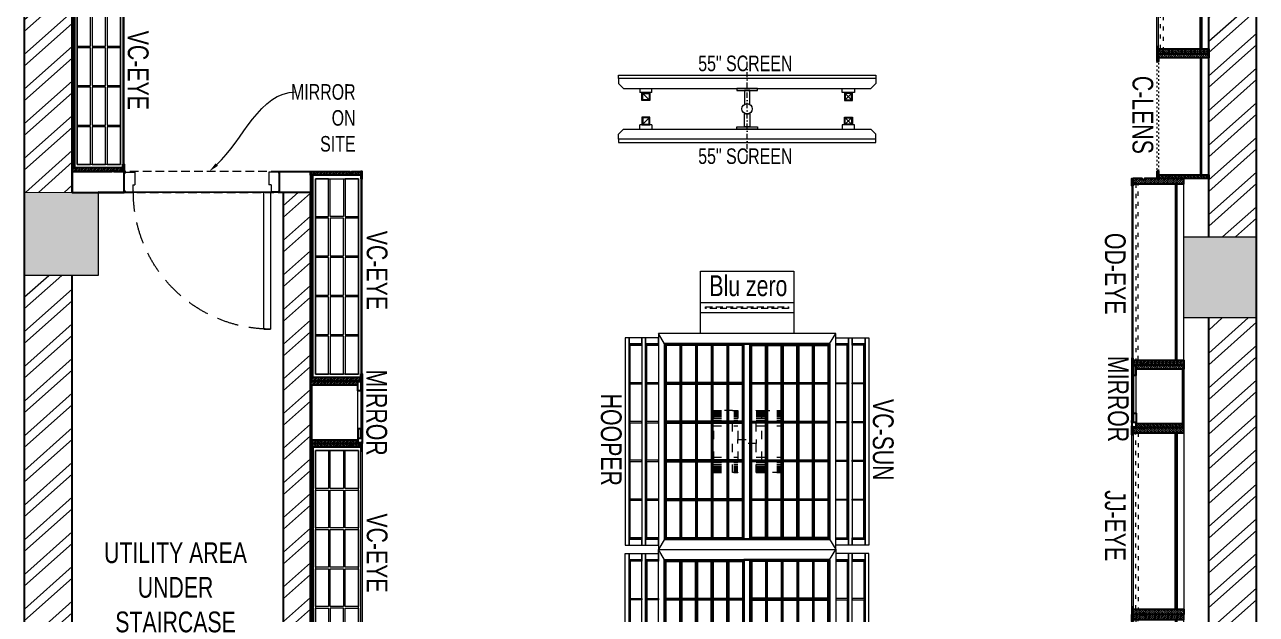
# Model space of a CAD drawing. Header units: feet. Extents: x 4257294 to 4264987, y -5465503 to -5449918.
# Drawn here: x 4258154 to 4264094, y -5460907 to -5458066 of the extents above; entities that cross this region are included whole.
import ezdxf
from ezdxf import colors
from ezdxf.entities.mleader import LeaderData, LeaderLine
from ezdxf.math import Vec2, Vec3

# ---------------------------------------------------------------- set-up
doc = ezdxf.new("R2010")
doc.units = ezdxf.units.FT
doc.header["$LTSCALE"] = 33
doc.header["$MEASUREMENT"] = 0
for name, pattern in [('a_p6_plan_L18$0$HIDDEN', [0.375, 0.25, -0.125]), ('ACAD_ISO03W100', [30, 12, -18]), ('D10_DASHED', [0.75, 0.5, -0.25]), ('DASHDOT2', [0.5, 0.25, -0.125, 0, -0.125]), ('HIDDEN2', [4.7625, 3.175, -1.5875])]:
    doc.linetypes.add(name, pattern=pattern)
for name, color, linetype, lineweight in [('A-COL', 243, 'Continuous', 9), ('column hatch', 5, 'Continuous', 0), ('Door', 2, 'Continuous', 13), ('HIDDEN LINE', 177, 'Continuous', 0), ('LENS-DIM', 252, 'Continuous', 5), ('LENS-DOOR', 34, 'Continuous', 20), ('LENS-FURNITURE', 13, 'Continuous', 9), ('LENS-PARTITION', 21, 'Continuous', 25), ('LENS-TEXT', 31, 'Continuous', 5), ('LENS_CURTAIN', 5, 'a_p6_plan_L18$0$HIDDEN', 9), ('LENS_TEXT', 31, 'Continuous', 5), ('LK-EQPMT', 3, 'Continuous', 18), ('LK-FF&E FLOOR', 1, 'Continuous', 9), ('LK-FF&E WALL', 1, 'Continuous', 9), ('LK-IT', 3, 'Continuous', 18), ('LN-ELEVATION-1', 81, 'Continuous', 25), ('LN-ELEVATION-2', 103, 'Continuous', 20), ('LN-ELEVATION-3', 125, 'Continuous', 18), ('LN-ELEVATION-4', 145, 'Continuous', 13), ('LN-ELEVATION-5', 167, 'Continuous', 5), ('LN-HATCH', 251, 'Continuous', 0), ('PLANO-TXT', 252, 'Continuous', 5)]:
    doc.layers.add(name, color=color, linetype=linetype, lineweight=lineweight)
doc.layers.add('A-WALL', color=1, linetype='Continuous')
doc.styles.add('LK TXT', font='GILC____.TTF', dxfattribs={"height": 100})
doc.styles.get("Standard").update_dxf_attribs({"font": 'GILC____.TTF'})
pattern_1 = [(45, (7858558.917, 3503823.203), (-4.4901280605, 4.4901280605), [])]
pattern_2 = [(45, (3990327.2935, 1709214.6916), (-4.4901280605, 4.4901280605), [])]
pattern_3 = [(225, (-10889854.33, 5277385.66), (88.2999593, -88.2999593), []), (225, (-10889913.2, 5277385.66), (88.2999593, -88.2999593), [])]
pattern_4 = [(45, (4208834.247, 1706614.74), (-4.4901280605, 4.4901280605), [])]
pattern_5 = [(45, (4209134.247, 1706614.74), (-4.4901280605, 4.4901280605), [])]

# ---------------------------------------------------------------- blocks, each defined once
blk = doc.blocks.new('BLUE ZERO')
at = {"layer": 'LENS-FURNITURE', "ltscale": 0.5}
for points in [[(86206.7, 120883.4), (86206.7, 120433.4), (85906.7, 120433.4), (85906.7, 120883.4)], [(86106.7, 120883.4), (86106.7, 120433.4), (86056.7, 120433.4), (86056.7, 120883.4)]]:
    blk.add_lwpolyline(points, close=True, dxfattribs=at)
at = {"layer": 'LENS-FURNITURE', "linetype": 'D10_DASHED', "ltscale": 2}
blk.add_lwpolyline([(86085.7, 120858.4), (86085.7, 120458.4), (86077.7, 120458.4), (86077.7, 120858.4)], close=True, dxfattribs=at)
blk = doc.blocks.new('VC HD 1010')
at = {"layer": 'LN-HATCH', "ltscale": 0.5}
h = blk.add_hatch(dxfattribs=at)
h.set_pattern_fill('ANSI31', color=256, scale=2)
h.set_pattern_definition([(45, (3761554.586, 1795022.936), (-4.490128061, 4.490128061), [])])
h.paths.add_polyline_path([(-505.2, 24), (-505.2, -166), (-499.2, -166), (-499.2, -176), (-505.2, -176), (-505.2, -220), (-487.2, -220), (-487.2, 24)])
h = blk.add_hatch(dxfattribs=at)
h.set_pattern_fill('ANSI31', color=256, scale=2)
h.set_pattern_definition(pattern_1)
h.paths.add_polyline_path([(504.8, 24), (504.8, -166), (498.8, -166), (498.8, -176), (504.8, -176), (504.8, -220), (486.8, -220), (486.8, 24)])
h = blk.add_hatch(dxfattribs=at)
h.set_pattern_fill('ANSI31', color=256, scale=2)
h.set_pattern_definition([(45, (7858741.917, 3503823.203), (-4.4901280605, 4.4901280605), [])])
h.paths.add_polyline_path([(-470.2, -220), (-470.2, -226), (-505.2, -226), (-505.2, -220)])
h = blk.add_hatch(dxfattribs=at)
h.set_pattern_fill('ANSI31', color=256, scale=2)
h.set_pattern_definition(pattern_1)
h.paths.add_polyline_path([(476.8, -220), (476.8, -226), (511.8, -226), (511.8, -220)])
at = {"layer": 'LN-ELEVATION-1', "ltscale": 0.5}
for points in [[(-505.2, 24), (-505.2, -166), (-499.2, -166), (-499.2, -176), (-505.2, -176), (-505.2, -220), (-487.2, -220), (-487.2, 24)], [(486.8, 12), (-487.2, 12), (-487.2, 18), (486.8, 18)], [(504.8, 24), (504.8, -166), (498.8, -166), (498.8, -176), (504.8, -176), (504.8, -220), (486.8, -220), (486.8, 24)], [(-470.2, -220), (-470.2, -226), (-505.2, -226), (-505.2, -220)], [(469.8, -220), (469.8, -226), (504.8, -226), (504.8, -220)]]:
    blk.add_lwpolyline(points, close=True, dxfattribs=at)
at = {"layer": 'LN-ELEVATION-2', "ltscale": 0.5}
blk.add_lwpolyline([(470.2, 0), (-470.2, 0), (-470.2, -208), (470.2, -208)], close=True, dxfattribs=at)
at = {"layer": 'LN-ELEVATION-3', "ltscale": 0.5}
for p, q in [((-487.2, 24), (486.8, 24)), ((-470.2, -220), (469.8, -220)), ((469.8, -226), (-470.2, -226))]:
    blk.add_line(p, q, dxfattribs=at)
for points in [[(-470.2, 0), (-288.5, 0), (-288.5, -64), (-470.2, -64)], [(-280.5, 0), (-98.8, 0), (-98.8, -64), (-280.5, -64)], [(-90.8, 0), (90.8, 0), (90.8, -64), (-90.8, -64)], [(98.8, 0), (280.5, 0), (280.5, -64), (98.8, -64)], [(288.5, 0), (470.2, 0), (470.2, -64), (288.5, -64)], [(-470.2, -136), (-288.5, -136), (-288.5, -72), (-470.2, -72)], [(-280.5, -72), (-98.8, -72), (-98.8, -136), (-280.5, -136)], [(-90.8, -72), (90.8, -72), (90.8, -136), (-90.8, -136)], [(98.8, -72), (280.5, -72), (280.5, -136), (98.8, -136)], [(288.5, -72), (470.2, -72), (470.2, -136), (288.5, -136)], [(-470.2, -144), (-288.5, -144), (-288.5, -208), (-470.2, -208)], [(-280.5, -144), (-98.8, -144), (-98.8, -208), (-280.5, -208)], [(-90.8, -144), (90.8, -144), (90.8, -208), (-90.8, -208)], [(98.8, -144), (280.5, -144), (280.5, -208), (98.8, -208)], [(288.5, -144), (470.2, -144), (470.2, -208), (288.5, -208)]]:
    blk.add_lwpolyline(points, close=True, dxfattribs=at)
blk = doc.blocks.new('MIRROR')
at = {"layer": 'LN-HATCH', "ltscale": 0.5}
h = blk.add_hatch(dxfattribs=at)
h.set_pattern_fill('ANSI31', color=256, scale=2)
h.set_pattern_definition([(45, (4060433.7416, 1708720.787), (-4.4901280605, 4.4901280605), [])])
h.paths.add_polyline_path([(212.9, 101.3), (230.9, 101.3), (230.9, -127.7), (212.9, -127.7)])
h.paths.add_polyline_path([(230.9, 95.3), (494.9, 95.3), (494.9, 101.3), (230.9, 101.3)])
h.paths.add_polyline_path([(512.9, 101.3), (494.9, 101.3), (494.9, -127.7), (512.9, -127.7)])
at = {"layer": 'Defpoints'}
blk.add_lwpolyline([(512.9, 101.3), (212.9, 101.3), (212.9, -148.7), (512.9, -148.7)], close=True, dxfattribs=at)
at = {"layer": 'LN-ELEVATION-1'}
for points in [[(212.9, 101.3), (230.9, 101.3), (230.9, -127.7), (212.9, -127.7)], [(230.9, 95.3), (494.9, 95.3), (494.9, 101.3), (230.9, 101.3)], [(512.9, 101.3), (494.9, 101.3), (494.9, -127.7), (512.9, -127.7)], [(259.9, -141.7), (259.9, -127.7), (214.9, -127.7), (214.9, -148.7), (223.9, -148.7), (223.9, -147.2), (216.4, -147.2), (216.4, -141.7)], [(442.9, -141.7), (442.9, -127.7), (487.9, -127.7), (487.9, -148.7), (478.9, -148.7), (478.9, -147.2), (486.4, -147.2), (486.4, -141.7)], [(504.9, -148.7), (504.9, -147.2), (509.4, -147.2), (509.4, -129.2), (487.9, -129.2), (487.9, -127.7), (510.9, -127.7), (510.9, -148.7)]]:
    blk.add_lwpolyline(points, close=True, dxfattribs=at)
at = {"layer": 'LN-ELEVATION-2', "color": 4, "lineweight": 0}
blk.add_lwpolyline([(216.4, -141.7), (486.4, -141.7), (486.4, -147.2), (216.4, -147.2)], close=True, dxfattribs=at)
at = {"layer": 'LN-ELEVATION-2'}
blk.add_lwpolyline([(259.9, -141.7), (442.9, -141.7), (442.9, -127.7), (259.9, -127.7)], close=True, dxfattribs=at)
at = {"layer": 'LN-ELEVATION-4', "ltscale": 0.5}
blk.add_line((478.9, -148.7), (223.9, -148.7), dxfattribs=at)
blk = doc.blocks.new('CLENS 600')
at = {"layer": 'LN-HATCH', "ltscale": 0.5}
h = blk.add_hatch(dxfattribs=at)
h.set_pattern_fill('ANSI31', color=256, scale=2)
h.set_pattern_definition(pattern_2)
h.paths.add_polyline_path([(-600, 0), (-582, 0), (-582, -240), (-600, -240)])
h = blk.add_hatch(dxfattribs=at)
h.set_pattern_fill('ANSI31', color=256, scale=2)
h.set_pattern_definition([(45, (3975657.573, 1709214.6916), (-4.490128061, 4.490128061), [])])
h.paths.add_polyline_path([(-18, 0), (0, 0), (0, -240), (-18, -240)])
h = blk.add_hatch(dxfattribs=at)
h.set_pattern_fill('ANSI31', color=256, scale=2)
h.set_pattern_definition([(45, (3990252.2935, 1709214.6916), (-4.4901280605, 4.4901280605), [])])
h.paths.add_polyline_path([(-582, -40), (-18, -40), (-18, -34), (-582, -34)])
h = blk.add_hatch(dxfattribs=at)
h.set_pattern_fill('ANSI31', color=256, scale=2)
h.set_pattern_definition(pattern_2)
h.paths.add_polyline_path([(-600, -250), (-565, -250), (-565, -240), (-600, -240)])
h = blk.add_hatch(dxfattribs=at)
h.set_pattern_fill('ANSI31', color=256, scale=2)
h.set_pattern_definition([(45, (3990177.2935, 1709214.6916), (-4.4901280605, 4.4901280605), [])])
h.paths.add_polyline_path([(-35, -250), (0, -250), (0, -240), (-35, -240)])
at = {"layer": 'HIDDEN LINE', "linetype": 'ACAD_ISO03W100', "ltscale": 0.02}
for p, q in [((-35, -240), (-565, -240)), ((-565, -250), (-35, -250))]:
    blk.add_line(p, q, dxfattribs=at)
at = {"layer": 'LN-ELEVATION-1', "ltscale": 0.5}
for points in [[(-600, 0), (-582, 0), (-582, -240), (-600, -240)], [(-18, 0), (0, 0), (0, -240), (-18, -240)], [(-582, -40), (-18, -40), (-18, -34), (-582, -34)], [(-600, -250), (-565, -250), (-565, -240), (-600, -240)], [(-35, -250), (0, -250), (0, -240), (-35, -240)]]:
    blk.add_lwpolyline(points, close=True, dxfattribs=at)
at = {"layer": 'LN-ELEVATION-4'}
blk.add_line((-18, 0), (-582, 0), dxfattribs=at)
blk = doc.blocks.new('*U40')
at = {"layer": 'LENS-DOOR'}
for p, q in [((548121.7, 1779235.3), (548121.7, 1778573.8)), ((548121.7, 1779235.3), (548153, 1779235.3)), ((548153, 1778573.8), (548153, 1779235.3)), ((547447.3, 1778568.6), (547452.5, 1778568.6)), ((547447.3, 1778484.1), (547447.3, 1778568.6)), ((547452.5, 1778573.8), (547488.9, 1778573.8)), ((547452.5, 1778568.6), (547452.5, 1778573.8)), ((547488.9, 1778539.9), (547488.9, 1778573.8)), ((547488.9, 1778539.9), (547499.3, 1778539.9)), ((547499.3, 1778478.9), (547499.3, 1778539.9)), ((548121.7, 1778573.8), (548153, 1778573.8)), ((548145.2, 1778478.9), (548145.2, 1778539.9)), ((548155.6, 1778539.9), (548145.2, 1778539.9)), ((548192.1, 1778573.8), (548155.6, 1778573.8)), ((548155.6, 1778539.9), (548155.6, 1778573.8)), ((548192.1, 1778568.6), (548192.1, 1778573.8)), ((548197.3, 1778568.6), (548192.1, 1778568.6)), ((548197.3, 1778484.1), (548197.3, 1778568.6)), ((547447.3, 1778484.1), (547452.5, 1778484.1)), ((547452.5, 1778478.9), (547452.5, 1778484.1)), ((547452.5, 1778478.9), (547499.3, 1778478.9)), ((548192.1, 1778478.9), (548145.2, 1778478.9)), ((548192.1, 1778478.9), (548192.1, 1778484.1)), ((548197.3, 1778484.1), (548192.1, 1778484.1))]:
    blk.add_line(p, q, dxfattribs=at)
at = {"layer": 'LENS-DOOR', "color": 7, "linetype": 'HIDDEN2'}
blk.add_ellipse((548153, 1778573.8), major_axis=(-661.5, 0), ratio=1, start_param=-1.570791, end_param=0.051209, dxfattribs=at)
blk = doc.blocks.new('A$C6d6d0015')
at = {"layer": 'column hatch'}
h = blk.add_hatch(color=8, dxfattribs=at)
h.dxf.hatch_style = 1
h.paths.add_polyline_path([(-2030.8, 2065.4), (-2415.7, 2065.4), (-2391.2, 1650.4), (-2030.8, 1650.4)])
h.paths.add_polyline_path([(3522.7, 2280.5), (3173.3, 2259.9), (3196.8, 1860.6), (3546.2, 1881.2)])
h.paths.add_polyline_path([(3335.5, 5458.2), (2888.5, 5413.3), (2888.5, 5062.2), (3358.9, 5062.2)])
h.paths.add_polyline_path([(-1734.5, -3463.3), (-2088.8, -3484.2), (-2065.3, -3883.5), (-1710.9, -3862.6)])
h.paths.add_polyline_path([(3854.3, -3349.7), (3504.9, -3370.3), (3527.8, -3759.6), (3877.2, -3739.1)])
h.paths.add_polyline_path([(4102.4, -7562.4), (3753, -7583), (3772.4, -7912.4), (4121.8, -7891.9)])
h.paths.add_polyline_path([(4210.1, -9392.8), (3829.8, -9392.8), (3829.8, -9722.8), (4229.6, -9722.8)])
h.paths.add_polyline_path([(-210.2, -9392.8), (-490.5, -9392.8), (-471, -9722.8), (-210.2, -9722.8)])
at = {"layer": 'LN-HATCH'}
h = blk.add_hatch(dxfattribs=at)
h.set_pattern_fill('ANSI32', color=256, scale=333, angle=180)
h.set_pattern_definition(pattern_3)
h.paths.add_polyline_path([(-1835.7, -3870), (-2065.3, -3883.5), (-1721.4, -9722.8), (-1491, -9722.8)])
h.paths.add_polyline_path([(-2160.8, 1650.4), (-2391.2, 1650.4), (-2088.8, -3484.2), (-1859.2, -3470.7)])
h.paths.add_polyline_path([(-2283.8, 4662.4), (2888.5, 5182.2), (2888.5, 5413.3), (-2580.5, 4863.8), (-2415.7, 2065.4), (-2130.8, 2065.4)])
h.paths.add_polyline_path([(3358.9, 5062.2), (3128.5, 5062.2), (3293.1, 2267), (3522.7, 2280.5)])
h.paths.add_polyline_path([(3546.2, 1881.2), (3316.6, 1867.7), (3624.7, -3363.2), (3854.3, -3349.7)])
h.paths.add_polyline_path([(3877.2, -3739.1), (3647.6, -3752.6), (3872.8, -7576), (4102.4, -7562.4)])
h.paths.add_polyline_path([(4121.8, -7891.9), (3892.2, -7905.4), (3979.8, -9392.8), (4210.1, -9392.8)])
h = blk.add_hatch(dxfattribs=at)
h.set_pattern_fill('ANSI32', color=256, scale=333, angle=180)
h.set_pattern_definition(pattern_3)
h.paths.add_polyline_path([(-713, -3403.2), (-842.8, -3410.8), (-490.5, -9392.8), (-360.2, -9392.8)])
at = {"layer": 'A-COL'}
for p, q in [((3504.9, -3370.3), (3854.3, -3349.7)), ((3527.8, -3759.6), (3504.9, -3370.3)), ((-2088.8, -3484.2), (-1734.5, -3463.3)), ((-1734.5, -3463.3), (-1710.9, -3862.6)), ((3877.2, -3739.1), (3527.8, -3759.6)), ((-1710.9, -3862.6), (-2065.3, -3883.5))]:
    blk.add_line(p, q, dxfattribs=at)
at = {"layer": 'A-WALL'}
for p, q in [((4229.6, -9722.8), (3335.5, 5458.2)), ((-1721.4, -9722.8), (-2580.5, 4863.8)), ((3624.7, -3363.2), (3316.6, 1867.7)), ((-1859.2, -3470.7), (-2160.8, 1650.4)), ((-713, -3403.2), (-1734.5, -3463.3)), ((-471, -9722.8), (-842.8, -3410.8)), ((-360.2, -9392.8), (-713, -3403.2)), ((3872.8, -7576), (3647.6, -3752.6)), ((-1491, -9722.8), (-1835.7, -3870))]:
    blk.add_line(p, q, dxfattribs=at)
blk = doc.blocks.new('JJ SH 900')
at = {"layer": 'LN-HATCH', "ltscale": 0.5}
h = blk.add_hatch(dxfattribs=at)
h.set_pattern_fill('ANSI31', color=256, scale=50)
h.paths.add_polyline_path([(-911.8, 0), (-911.8, -190), (-905.8, -190), (-905.8, -200), (-911.8, -200), (-911.8, -244), (-886.8, -244), (-886.8, 0)])
h = blk.add_hatch(dxfattribs=at)
h.set_pattern_fill('ANSI31', color=256, scale=2)
h.set_pattern_definition(pattern_4)
h.paths.add_polyline_path([(-11.8, 0), (-11.8, -190), (-17.8, -190), (-17.8, -200), (-11.8, -200), (-11.8, -244), (-36.8, -244), (-36.8, 0)])
h = blk.add_hatch(dxfattribs=at)
h.set_pattern_fill('ANSI31', color=256, scale=2)
h.set_pattern_definition(pattern_5)
h.paths.add_polyline_path([(-36.8, -40), (-886.8, -40), (-886.8, -34), (-36.8, -34)])
h = blk.add_hatch(dxfattribs=at)
h.set_pattern_fill('ANSI31', color=256, scale=2)
h.set_pattern_definition(pattern_5)
h.paths.add_polyline_path([(-876.8, -244), (-876.8, -250), (-911.8, -250), (-911.8, -244)])
h = blk.add_hatch(dxfattribs=at)
h.set_pattern_fill('ANSI31', color=256, scale=2)
h.set_pattern_definition(pattern_4)
h.paths.add_polyline_path([(-46.8, -244), (-46.8, -250), (-11.8, -250), (-11.8, -244)])
at = {"layer": 'LN-ELEVATION-1', "ltscale": 0.5}
for points in [[(-911.8, 0), (-911.8, -190), (-905.8, -190), (-905.8, -200), (-911.8, -200), (-911.8, -244), (-886.8, -244), (-886.8, 0)], [(-11.8, 0), (-11.8, -190), (-17.8, -190), (-17.8, -200), (-11.8, -200), (-11.8, -244), (-36.8, -244), (-36.8, 0)], [(-36.8, -40), (-886.8, -40), (-886.8, -34), (-36.8, -34)], [(-876.8, -244), (-876.8, -250), (-911.8, -250), (-911.8, -244)], [(-46.8, -244), (-46.8, -250), (-11.8, -250), (-11.8, -244)]]:
    blk.add_lwpolyline(points, close=True, dxfattribs=at)
at = {"layer": 'LN-ELEVATION-3', "ltscale": 0.5}
for p, q in [((-886.8, 0), (-36.8, 0)), ((-876.8, -244), (-46.8, -244)), ((-46.8, -250), (-876.8, -250))]:
    blk.add_line(p, q, dxfattribs=at)
at = {"layer": 'LN-ELEVATION-4', "linetype": 'ACAD_ISO03W100', "ltscale": 0.05}
blk.add_lwpolyline([(-886.8, -220), (-36.8, -220), (-36.8, -232), (-886.8, -232)], close=True, dxfattribs=at)
blk = doc.blocks.new('ffgd')
at = {"layer": 'LN-ELEVATION-4', "linetype": 'ACAD_ISO03W100', "ltscale": 0.1}
blk.add_lwpolyline([(0, 47.3), (0, -41.5), (-20, -41.5), (-20, 47.3)], close=True, dxfattribs=at)
at = {"layer": 'LN-ELEVATION-5', "linetype": 'ACAD_ISO03W100', "ltscale": 0.1}
for p, q in [((-159.9, 165.7), (-159.9, 47.3)), ((-159.7, 165.7), (-159.7, 47.3)), ((-159.4, 165.7), (-159.4, 47.3)), ((-159, 165.7), (-159, 47.3)), ((-158.5, 165.7), (-158.5, 47.3)), ((-157.9, 165.7), (-157.9, 47.3)), ((-157.1, 165.7), (-157.1, 47.3)), ((-156.1, 165.7), (-156.1, 47.3)), ((-154.1, 165.7), (-154.1, 47.3)), ((-151.1, 165.7), (-151.1, 47.3)), ((-146.1, 165.7), (-146.1, 47.3)), ((-141.1, 165.7), (-141.1, 47.3)), ((-135.1, 165.7), (-135.1, 47.3)), ((-128.1, 165.7), (-128.1, 47.3)), ((-120.1, 165.7), (-120.1, 47.3)), ((-111.1, 165.7), (-111.1, 47.3)), ((-102.1, 165.7), (-102.1, 47.3)), ((-85, 165.7), (-85, 47.3)), ((65, 165.7), (65, 47.3)), ((82.1, 165.7), (82.1, 47.3)), ((91.1, 165.7), (91.1, 47.3)), ((100.1, 165.7), (100.1, 47.3)), ((108.1, 165.7), (108.1, 47.3)), ((115.1, 165.7), (115.1, 47.3)), ((121.1, 165.7), (121.1, 47.3)), ((126.1, 165.7), (126.1, 47.3)), ((131.1, 165.7), (131.1, 47.3)), ((134.1, 165.7), (134.1, 47.3)), ((136.1, 165.7), (136.1, 47.3)), ((137.1, 165.7), (137.1, 47.3)), ((137.9, 165.7), (137.9, 47.3)), ((138.5, 165.7), (138.5, 47.3)), ((139, 165.7), (139, 47.3)), ((139.4, 165.7), (139.4, 47.3)), ((139.7, 165.7), (139.7, 47.3)), ((139.9, 165.7), (139.9, 47.3)), ((-159.9, -41.5), (-159.9, -159.9)), ((-159.7, -41.5), (-159.7, -159.9)), ((-159.4, -41.5), (-159.4, -159.9)), ((-159, -41.5), (-159, -159.9)), ((-158.5, -41.5), (-158.5, -159.9)), ((-157.9, -41.5), (-157.9, -159.9)), ((-157.1, -41.5), (-157.1, -159.9)), ((-156.1, -41.5), (-156.1, -159.9)), ((-154.1, -41.5), (-154.1, -159.9)), ((-151.1, -41.5), (-151.1, -159.9)), ((-146.1, -41.5), (-146.1, -159.9)), ((-141.1, -41.5), (-141.1, -159.9)), ((-135.1, -41.5), (-135.1, -159.9)), ((-128.1, -41.5), (-128.1, -159.9)), ((-120.1, -41.5), (-120.1, -159.9)), ((-111.1, -41.5), (-111.1, -159.9)), ((-102.1, -41.5), (-102.1, -159.9)), ((-85, -41.5), (-85, -159.9)), ((65, -41.5), (65, -159.9)), ((82.1, -41.5), (82.1, -159.9)), ((91.1, -41.5), (91.1, -159.9)), ((100.1, -41.5), (100.1, -159.9)), ((108.1, -41.5), (108.1, -159.9)), ((115.1, -41.5), (115.1, -159.9)), ((121.1, -41.5), (121.1, -159.9)), ((126.1, -41.5), (126.1, -159.9)), ((131.1, -41.5), (131.1, -159.9)), ((134.1, -41.5), (134.1, -159.9)), ((136.1, -41.5), (136.1, -159.9)), ((137.1, -41.5), (137.1, -159.9)), ((137.9, -41.5), (137.9, -159.9)), ((138.5, -41.5), (138.5, -159.9)), ((139, -41.5), (139, -159.9)), ((139.4, -41.5), (139.4, -159.9)), ((139.7, -41.5), (139.7, -159.9)), ((139.9, -41.5), (139.9, -159.9))]:
    blk.add_line(p, q, dxfattribs=at)
for points in [[(140, 73), (140, 165.7), (-160, 165.7), (-160, 73)], [(140, -67.1), (140, -159.9), (-160, -159.9), (-160, -67.1)]]:
    blk.add_lwpolyline(points, dxfattribs=at)
for points in [[(140, 73), (140, 47.3), (-160, 47.3), (-160, 73)], [(140, -41.5), (140, -67.1), (-160, -67.1), (-160, -41.5)]]:
    blk.add_lwpolyline(points, close=True, dxfattribs=at)
blk = doc.blocks.new('EURO 1040 x 1175')
at = {"layer": 'LN-ELEVATION-1'}
for points in [[(-470, -327.4), (470, -327.4), (470, 467.6), (-470, 467.6)], [(-470, 85.1), (470, 85.1), (470, 467.6), (-470, 467.6)], [(-283.2, 85.1), (-277.2, 85.1), (-277.2, 467.6), (-283.2, 467.6)], [(-96.4, 85.1), (-90.4, 85.1), (-90.4, 467.6), (-96.4, 467.6)], [(90.4, 85.1), (96.4, 85.1), (96.4, 467.6), (90.4, 467.6)], [(277.2, 85.1), (283.2, 85.1), (283.2, 467.6), (277.2, 467.6)], [(-470, 386.6), (-283.2, 386.6), (-283.2, 392.6), (-470, 392.6)], [(-277.2, 386.6), (-96.4, 386.6), (-96.4, 392.6), (-277.2, 392.6)], [(-90.4, 386.6), (90.4, 386.6), (90.4, 392.6), (-90.4, 392.6)], [(96.4, 386.6), (277.2, 386.6), (277.2, 392.6), (96.4, 392.6)], [(283.2, 386.6), (470, 386.6), (470, 392.6), (283.2, 392.6)], [(-470, 311.2), (-283.2, 311.2), (-283.2, 317.2), (-470, 317.2)], [(-277.2, 311.2), (-96.4, 311.2), (-96.4, 317.2), (-277.2, 317.2)], [(-90.4, 311.2), (90.4, 311.2), (90.4, 317.2), (-90.4, 317.2)], [(96.4, 311.2), (277.2, 311.2), (277.2, 317.2), (96.4, 317.2)], [(283.2, 311.2), (470, 311.2), (470, 317.2), (283.2, 317.2)], [(-470, 235.8), (-283.2, 235.8), (-283.2, 241.8), (-470, 241.8)], [(-277.2, 235.8), (-96.4, 235.8), (-96.4, 241.8), (-277.2, 241.8)], [(-90.4, 235.8), (90.4, 235.8), (90.4, 241.8), (-90.4, 241.8)], [(96.4, 235.8), (277.2, 235.8), (277.2, 241.8), (96.4, 241.8)], [(283.2, 235.8), (470, 235.8), (470, 241.8), (283.2, 241.8)], [(-470, 160.4), (-283.2, 160.4), (-283.2, 166.4), (-470, 166.4)], [(-277.2, 160.4), (-96.4, 160.4), (-96.4, 166.4), (-277.2, 166.4)], [(-90.4, 160.4), (90.4, 160.4), (90.4, 166.4), (-90.4, 166.4)], [(96.4, 160.4), (277.2, 160.4), (277.2, 166.4), (96.4, 166.4)], [(283.2, 160.4), (470, 160.4), (470, 166.4), (283.2, 166.4)], [(-470, 85.1), (470, 85.1), (470, 55.1), (-470, 55.1)], [(-470, 55.1), (470, 55.1), (470, -327.4), (-470, -327.4)], [(-283.2, 55.1), (-277.2, 55.1), (-277.2, -327.4), (-283.2, -327.4)], [(-96.4, 55.1), (-90.4, 55.1), (-90.4, -327.4), (-96.4, -327.4)], [(90.4, 55.1), (96.4, 55.1), (96.4, -327.4), (90.4, -327.4)], [(277.2, 55.1), (283.2, 55.1), (283.2, -327.4), (277.2, -327.4)], [(-470, -20.3), (-283.2, -20.3), (-283.2, -26.3), (-470, -26.3)], [(-277.2, -20.3), (-96.4, -20.3), (-96.4, -26.3), (-277.2, -26.3)], [(-90.4, -20.3), (90.4, -20.3), (90.4, -26.3), (-90.4, -26.3)], [(96.4, -20.3), (277.2, -20.3), (277.2, -26.3), (96.4, -26.3)], [(283.2, -20.3), (470, -20.3), (470, -26.3), (283.2, -26.3)], [(-470, -95.7), (-283.2, -95.7), (-283.2, -101.7), (-470, -101.7)], [(-277.2, -95.7), (-96.4, -95.7), (-96.4, -101.7), (-277.2, -101.7)], [(-90.4, -95.7), (90.4, -95.7), (90.4, -101.7), (-90.4, -101.7)], [(96.4, -95.7), (277.2, -95.7), (277.2, -101.7), (96.4, -101.7)], [(283.2, -95.7), (470, -95.7), (470, -101.7), (283.2, -101.7)], [(-470, -171.1), (-283.2, -171.1), (-283.2, -177.1), (-470, -177.1)], [(-277.2, -171.1), (-96.4, -171.1), (-96.4, -177.1), (-277.2, -177.1)], [(-90.4, -171.1), (90.4, -171.1), (90.4, -177.1), (-90.4, -177.1)], [(96.4, -171.1), (277.2, -171.1), (277.2, -177.1), (96.4, -177.1)], [(283.2, -171.1), (470, -171.1), (470, -177.1), (283.2, -177.1)], [(-470, -246.4), (-283.2, -246.4), (-283.2, -252.4), (-470, -252.4)], [(-277.2, -246.4), (-96.4, -246.4), (-96.4, -252.4), (-277.2, -252.4)], [(-90.4, -246.4), (90.4, -246.4), (90.4, -252.4), (-90.4, -252.4)], [(96.4, -246.4), (277.2, -246.4), (277.2, -252.4), (96.4, -252.4)], [(283.2, -246.4), (470, -246.4), (470, -252.4), (283.2, -252.4)]]:
    blk.add_lwpolyline(points, close=True, dxfattribs=at)
for points in [[(-283.2, 461.6), (-464, 461.6), (-464, 317.2)], [(-96.4, 461.6), (-277.2, 461.6)], [(90.4, 461.6), (-90.4, 461.6)], [(277.2, 461.6), (96.4, 461.6)], [(464, 317.2), (464, 461.6), (283.2, 461.6)], [(-464, 311.2), (-464, 241.8)], [(464, 241.8), (464, 311.2)], [(-464, 235.8), (-464, 166.4)], [(464, 166.4), (464, 235.8)], [(-464, 160.4), (-464, 91.1), (-283.2, 91.1)], [(283.2, 91.1), (464, 91.1), (464, 160.4)], [(-277.2, 91.1), (-96.4, 91.1)], [(-90.4, 91.1), (90.4, 91.1)], [(96.4, 91.1), (277.2, 91.1)], [(-464, -20.3), (-464, 49.1), (-283.2, 49.1)], [(-277.2, 49.1), (-96.4, 49.1)], [(-90.4, 49.1), (90.4, 49.1)], [(96.4, 49.1), (277.2, 49.1)], [(283.2, 49.1), (464, 49.1), (464, -20.3)], [(-464, -95.7), (-464, -26.3)], [(464, -26.3), (464, -95.7)], [(-464, -171.1), (-464, -101.7)], [(464, -101.7), (464, -171.1)], [(-283.2, -321.4), (-464, -321.4), (-464, -177.1)], [(464, -177.1), (464, -321.4), (283.2, -321.4)], [(-96.4, -321.4), (-277.2, -321.4)], [(90.4, -321.4), (-90.4, -321.4)], [(277.2, -321.4), (96.4, -321.4)]]:
    blk.add_lwpolyline(points, dxfattribs=at)
at = {"layer": 'LN-ELEVATION-2'}
blk.add_lwpolyline([(-520, -357.4), (520, -357.4), (520, 497.6), (-520, 497.6)], close=True, dxfattribs=at)
for points in [[(-470, 467.6), (-520, 497.6)], [(470, 467.6), (520, 497.6)], [(-470, -327.4), (-520, -357.4)], [(470, -327.4), (520, -357.4)]]:
    blk.add_lwpolyline(points, dxfattribs=at)
at = {"layer": 'LN-ELEVATION-3'}
for points in [[(-500, 559.6), (500, 559.6), (500, 577.6), (-500, 577.6)], [(-500, 497.6), (-470, 497.6), (-470, 559.6), (-500, 559.6)], [(470, 497.6), (500, 497.6), (500, 559.6), (470, 559.6)], [(-500, -357.4), (-470, -357.4), (-470, -419.4), (-500, -419.4)], [(470, -357.4), (500, -357.4), (500, -419.4), (470, -419.4)], [(-500, -419.4), (500, -419.4), (500, -437.4), (-500, -437.4)]]:
    blk.add_lwpolyline(points, close=True, dxfattribs=at)
at = {"layer": 'LN-ELEVATION-4'}
for points in [[(-500, 639.6), (500, 639.6), (500, 657.6), (-500, 657.6)], [(-500, 577.6), (-470, 577.6), (-470, 639.6), (-500, 639.6)], [(470, 577.6), (500, 577.6), (500, 639.6), (470, 639.6)], [(-470, 497.6), (-464, 497.6), (-464, 559.6), (-470, 559.6)], [(-464, 553.6), (-283.2, 553.6), (-283.2, 559.6), (-464, 559.6)], [(-283.2, 497.6), (-277.2, 497.6), (-277.2, 559.6), (-283.2, 559.6)], [(-277.2, 553.6), (-96.4, 553.6), (-96.4, 559.6), (-277.2, 559.6)], [(-96.4, 497.6), (-90.4, 497.6), (-90.4, 559.6), (-96.4, 559.6)], [(-90.4, 553.6), (90.4, 553.6), (90.4, 559.6), (-90.4, 559.6)], [(90.4, 497.6), (96.4, 497.6), (96.4, 559.6), (90.4, 559.6)], [(96.4, 553.6), (277.2, 553.6), (277.2, 559.6), (96.4, 559.6)], [(277.2, 497.6), (283.2, 497.6), (283.2, 559.6), (277.2, 559.6)], [(283.2, 553.6), (464, 553.6), (464, 559.6), (283.2, 559.6)], [(464, 497.6), (470, 497.6), (470, 559.6), (464, 559.6)], [(-470, -357.4), (-464, -357.4), (-464, -419.4), (-470, -419.4)], [(-464, -413.4), (-283.2, -413.4), (-283.2, -419.4), (-464, -419.4)], [(-283.2, -357.4), (-277.2, -357.4), (-277.2, -419.4), (-283.2, -419.4)], [(-277.2, -413.4), (-96.4, -413.4), (-96.4, -419.4), (-277.2, -419.4)], [(-96.4, -357.4), (-90.4, -357.4), (-90.4, -419.4), (-96.4, -419.4)], [(-90.4, -413.4), (90.4, -413.4), (90.4, -419.4), (-90.4, -419.4)], [(90.4, -357.4), (96.4, -357.4), (96.4, -419.4), (90.4, -419.4)], [(96.4, -413.4), (277.2, -413.4), (277.2, -419.4), (96.4, -419.4)], [(277.2, -357.4), (283.2, -357.4), (283.2, -419.4), (277.2, -419.4)], [(283.2, -413.4), (464, -413.4), (464, -419.4), (283.2, -419.4)], [(464, -357.4), (470, -357.4), (470, -419.4), (464, -419.4)], [(-500, -437.4), (-470, -437.4), (-470, -499.4), (-500, -499.4)], [(470, -437.4), (500, -437.4), (500, -499.4), (470, -499.4)], [(-500, -499.4), (500, -499.4), (500, -517.4), (-500, -517.4)]]:
    blk.add_lwpolyline(points, close=True, dxfattribs=at)
at = {"layer": 'LN-ELEVATION-5'}
for points in [[(-470, 577.6), (-464, 577.6), (-464, 639.6), (-470, 639.6)], [(-464, 633.6), (-283.2, 633.6), (-283.2, 639.6), (-464, 639.6)], [(-283.2, 577.6), (-277.2, 577.6), (-277.2, 639.6), (-283.2, 639.6)], [(-277.2, 633.6), (-96.4, 633.6), (-96.4, 639.6), (-277.2, 639.6)], [(-96.4, 577.6), (-90.4, 577.6), (-90.4, 639.6), (-96.4, 639.6)], [(-90.4, 633.6), (90.4, 633.6), (90.4, 639.6), (-90.4, 639.6)], [(90.4, 577.6), (96.4, 577.6), (96.4, 639.6), (90.4, 639.6)], [(96.4, 633.6), (277.2, 633.6), (277.2, 639.6), (96.4, 639.6)], [(277.2, 577.6), (283.2, 577.6), (283.2, 639.6), (277.2, 639.6)], [(283.2, 633.6), (464, 633.6), (464, 639.6), (283.2, 639.6)], [(464, 577.6), (470, 577.6), (470, 639.6), (464, 639.6)], [(-470, -437.4), (-464, -437.4), (-464, -499.4), (-470, -499.4)], [(-283.2, -437.4), (-277.2, -437.4), (-277.2, -499.4), (-283.2, -499.4)], [(-96.4, -437.4), (-90.4, -437.4), (-90.4, -499.4), (-96.4, -499.4)], [(90.4, -437.4), (96.4, -437.4), (96.4, -499.4), (90.4, -499.4)], [(277.2, -437.4), (283.2, -437.4), (283.2, -499.4), (277.2, -499.4)], [(464, -437.4), (470, -437.4), (470, -499.4), (464, -499.4)], [(-464, -493.4), (-283.2, -493.4), (-283.2, -499.4), (-464, -499.4)], [(-277.2, -493.4), (-96.4, -493.4), (-96.4, -499.4), (-277.2, -499.4)], [(-90.4, -493.4), (90.4, -493.4), (90.4, -499.4), (-90.4, -499.4)], [(96.4, -493.4), (277.2, -493.4), (277.2, -499.4), (96.4, -499.4)], [(283.2, -493.4), (464, -493.4), (464, -499.4), (283.2, -499.4)]]:
    blk.add_lwpolyline(points, close=True, dxfattribs=at)
at = {"layer": 'LENS-DIM'}
blk.add_blockref('ffgd', (10, 67.1), dxfattribs=at)
blk = doc.blocks.new('55INCH')
at = {"layer": 'LK-EQPMT', "ltscale": 12}
for p, q in [((2111558.8, 1135690.5), (2111583.2, 1135690.5)), ((2111583.2, 1135690.5), (2111607.7, 1135666)), ((2111607.7, 1134473.9), (2111607.7, 1135666)), ((2111607.7, 1135587.9), (2111627.2, 1135587.9)), ((2111627.2, 1135587.9), (2111627.2, 1135529.3)), ((2111627.2, 1135529.3), (2111607.7, 1135529.3)), ((2111627.2, 1134610.6), (2111607.7, 1134610.6)), ((2111627.2, 1134610.6), (2111627.2, 1134552)), ((2111607.7, 1134552), (2111627.2, 1134552)), ((2111558.8, 1134449.5), (2111583.2, 1134449.5)), ((2111583.2, 1134449.5), (2111607.7, 1134473.9))]:
    blk.add_line(p, q, dxfattribs=at)
at = {"layer": 'LK-EQPMT'}
for p, q in [((2111661.6, 1135543.3), (2111631, 1135573.9)), ((2111661.6, 1135573.9), (2111631, 1135543.3)), ((2111661.6, 1134597.1), (2111631, 1134566.5))]:
    blk.add_line(p, q, dxfattribs=at)
at = {"layer": 'LK-EQPMT', "ltscale": 12}
blk.add_lwpolyline([(2111542.6, 1135690.5), (2111558.8, 1135690.5), (2111558.8, 1134449.5), (2111542.6, 1134449.5)], close=True, dxfattribs=at)
at = {"layer": 'LK-EQPMT'}
for points in [[(2111627.2, 1135577.7), (2111627.2, 1135539.5), (2111665.4, 1135539.5), (2111665.4, 1135577.7)], [(2111631, 1135573.9), (2111631, 1135543.3), (2111661.6, 1135543.3), (2111661.6, 1135573.9)], [(2111627.2, 1134562.7), (2111627.2, 1134600.9), (2111665.4, 1134600.9), (2111665.4, 1134562.7)], [(2111631, 1134566.5), (2111631, 1134597.1), (2111661.6, 1134597.1), (2111661.6, 1134566.5)]]:
    blk.add_lwpolyline(points, close=True, dxfattribs=at)

msp = doc.modelspace()

# ---------------------------------------------------------------- linework, layer by layer
at = {"layer": 'LENS-PARTITION'}
for points in [[(4258633.6, -5458773.9), (4258383.6, -5458773.9), (4258383.6, -5458873.9), (4258633.6, -5458873.9)], [(4259383.6, -5458773.9), (4259531.8, -5458773.9), (4259531.8, -5458873.9), (4259383.6, -5458873.9)]]:
    msp.add_lwpolyline(points, close=True, dxfattribs=at)
at = {"layer": 'LENS_CURTAIN', "ltscale": 5}
msp.add_lwpolyline([(4259383.6, -5458773.9), (4258633.6, -5458773.9), (4258633.6, -5458873.9), (4259383.6, -5458873.9)], close=True, dxfattribs=at)
at = {"layer": 'LK-IT', "color": 1, "linetype": 'DASHDOT2', "ltscale": 3}
msp.add_line((4261638.1, -5458715.9), (4261638.1, -5458226.8), dxfattribs=at)
at = {"layer": 'LK-IT'}
for points in [[(4261688.1, -5458373.9), (4261588.1, -5458373.9), (4261588.1, -5458383.9), (4261688.1, -5458383.9)], [(4261688.1, -5458568.8), (4261588.1, -5458568.8), (4261588.1, -5458558.8), (4261688.1, -5458558.8)]]:
    msp.add_lwpolyline(points, close=True, dxfattribs=at)
for points in [[(4261650.6, -5458449.7), (4261650.6, -5458383.9), (4261625.6, -5458383.9), (4261625.6, -5458449.7, -0.267949), (4261650.6, -5458449.7, 1)], [(4261650.6, -5458493), (4261650.6, -5458558.8), (4261625.6, -5458558.8), (4261625.6, -5458493, 0.267949), (4261650.6, -5458493, -1)]]:
    msp.add_lwpolyline(points, format="xyb", dxfattribs=at)
at = {"layer": 'LK-IT', "color": 1}
msp.add_circle((4261638.1, -5458471.3), 25, dxfattribs=at)

# ---------------------------------------------------------------- block references
at = {"layer": 'Door', "xscale": -1, "rotation": 180}
msp.add_blockref('*U40', (3711186.3, -3680297.5), dxfattribs=at)
at = {"layer": 'LENS-DIM', "color": 2, "rotation": 356.6296393189618}
msp.add_blockref('A$C6d6d0015', (4260443.6, -5455518.5), dxfattribs=at)
at = {"layer": 'LK-FF&E FLOOR'}
for name, p, rotation in [('BLUE ZERO', (4140979.7, -5373347.7), 270), ('EURO 1040 x 1175', (4261708.1, -5460074.4), 90)]:
    msp.add_blockref(name, p, dxfattribs=dict(at, rotation=rotation))
at = {"layer": 'LK-FF&E FLOOR', "xscale": -1, "rotation": 90}
msp.add_blockref('EURO 1040 x 1175', (4261708.1, -5461114.4), dxfattribs=at)
at = {"layer": 'LK-FF&E WALL'}
for name, p, rotation in [('JJ SH 900', (4263864.3, -5458219), 270), ('CLENS 600', (4263864.3, -5458807.2), 270), ('MIRROR', (4263643, -5459494.3), 270), ('JJ SH 900', (4263744.3, -5460919), 270), ('VC HD 1010', (4259555.8, -5460588.7), 90.00000000000003)]:
    msp.add_blockref(name, p, dxfattribs=dict(at, rotation=rotation))
at = {"layer": 'LK-FF&E WALL', "xscale": -1}
for name, p, rotation in [('VC HD 1010', (4258407.6, -5458269), 90), ('VC HD 1010', (4259555.8, -5459279), 90), ('JJ SH 900', (4263744.3, -5458795.4), 270), ('MIRROR', (4259633.2, -5459570.9), 90), ('JJ SH 900', (4263744.3, -5460895.4), 270)]:
    msp.add_blockref(name, p, dxfattribs=dict(at, rotation=rotation))
at = {"layer": 'LK-IT', "rotation": 270}
msp.add_blockref('55INCH', (3126568.1, -3346766.3), dxfattribs=at)
at = {"layer": 'LK-IT', "xscale": -1, "rotation": 270}
msp.add_blockref('55INCH', (3126568.1, -7570176.4), dxfattribs=at)

# ---------------------------------------------------------------- texts
at = {"layer": 'LENS-TEXT', "color": 0, "linetype": 'Continuous', "ltscale": 3, "char_height": 75, "width": 783.964, "attachment_point": 5, "style": 'LK TXT'}
for insert in [(4261629.6, -5458253.1), (4261629.6, -5458700.1)]:
    msp.add_mtext('\\pt225;55" SCREEN', dxfattribs=dict(at, insert=insert))
at = {"layer": 'LENS-TEXT', "color": 0, "linetype": 'Continuous', "ltscale": 3, "insert": (4258881.4, -5460777.8), "char_height": 100, "attachment_point": 5, "style": 'LK TXT'}
msp.add_mtext_dynamic_manual_height_columns('UTILITY AREA UNDER STAIRCASE', width=730.507, gutter_width=1, heights=[0], dxfattribs=at)
at = {"layer": 'LENS_TEXT', "linetype": 'Continuous', "ltscale": 3, "char_height": 100, "width": 324.474, "attachment_point": 5, "rotation": 270, "style": 'LK TXT'}
for insert in [(4263427.9, -5459869.5), (4259851.2, -5459935)]:
    msp.add_mtext('{\\C7;MIRROR}', dxfattribs=dict(at, insert=insert))
at = {"layer": 'PLANO-TXT', "linetype": 'Continuous', "ltscale": 3, "char_height": 100, "width": 271.785, "attachment_point": 5, "rotation": 270, "style": 'LK TXT'}
for s, insert in [('VC-EYE', (4258700.6, -5458285.9)), ('C-LENS', (4263546.1, -5458500.6)), ('VC-EYE', (4259853, -5459249.9)), ('OD-EYE', (4263413.2, -5459266)), ('HOOPER', (4260982.2, -5460066.1)), ('VC-SUN', (4262293.9, -5460066.1)), ('JJ-EYE', (4263413.2, -5460479.9)), ('VC-EYE', (4259853, -5460611.5))]:
    msp.add_mtext(s, dxfattribs=dict(at, insert=insert))
at = {"layer": 'PLANO-TXT', "linetype": 'Continuous', "ltscale": 3, "insert": (4261644.2, -5459324.6), "char_height": 100, "width": 357.25, "attachment_point": 5, "style": 'LK TXT'}
msp.add_mtext('\\pt800;Blu zero', dxfattribs=at)

# ---------------------------------------------------------------- leaders
at = {"layer": 'LENS-TEXT', "color": 0, "linetype": 'Continuous', "ltscale": 3}
ml = msp.add_multileader_mtext('Standard', dxfattribs=at)
ml.set_content('\\pxqr,t3;{\\C0;MIRROR ON SITE}', color=1)
ml.set_leader_properties(color=256, linetype='ByLayer', lineweight=-1)
ml.build(insert=Vec2(0, 0))
ml.multileader.update_dxf_attribs({"leader_type": 2, "dogleg_length": 0.36, "arrow_head_size": 50})
ctx = ml.context
ctx.base_point, ctx.char_height, ctx.arrow_head_size, ctx.landing_gap_size, ctx.plane_origin, ctx.plane_x_axis, ctx.plane_y_axis = Vec3(4259460.3, -5458390.4, 47488.1), 75, 50, 0.09, Vec3(4265709.2, -5459868.2, 47488.1), Vec3(0.999999, -0.001097), Vec3(0.001097, 0.999999)
notes = []
notes.append((ctx, [(1, (1, 1, 0), (4259459.9, -5458390.4, 47488.1), (0.999999, -0.001097), 0.36, [(1, [(4259043.4, -5458773.9, 47488.1)], 0, [])])]))
ctx.mtext.insert, ctx.mtext.text_direction, ctx.mtext.rotation, ctx.mtext.width, ctx.mtext.flow_direction = Vec3(4259460.4, -5458352.4, 47488.1), Vec3(0.999999, -0.001097), 6.282088, 289.544, 5
for ctx, leaders in notes:
    for number, flags, end, landing, length, lines in leaders:
        leader = LeaderData()
        leader.index, (leader.has_last_leader_line, leader.has_dogleg_vector, leader.attachment_direction) = number, flags
        leader.last_leader_point, leader.dogleg_vector, leader.dogleg_length = Vec3(end), Vec3(landing), length
        for number, points, colour, breaks in lines:
            line = LeaderLine()
            line.index, line.vertices, line.color, line.breaks = number, Vec3.list(points), colors.encode_raw_color(colour), breaks
            leader.lines.append(line)
        ctx.leaders.append(leader)

doc.saveas('drawing.dxf')
